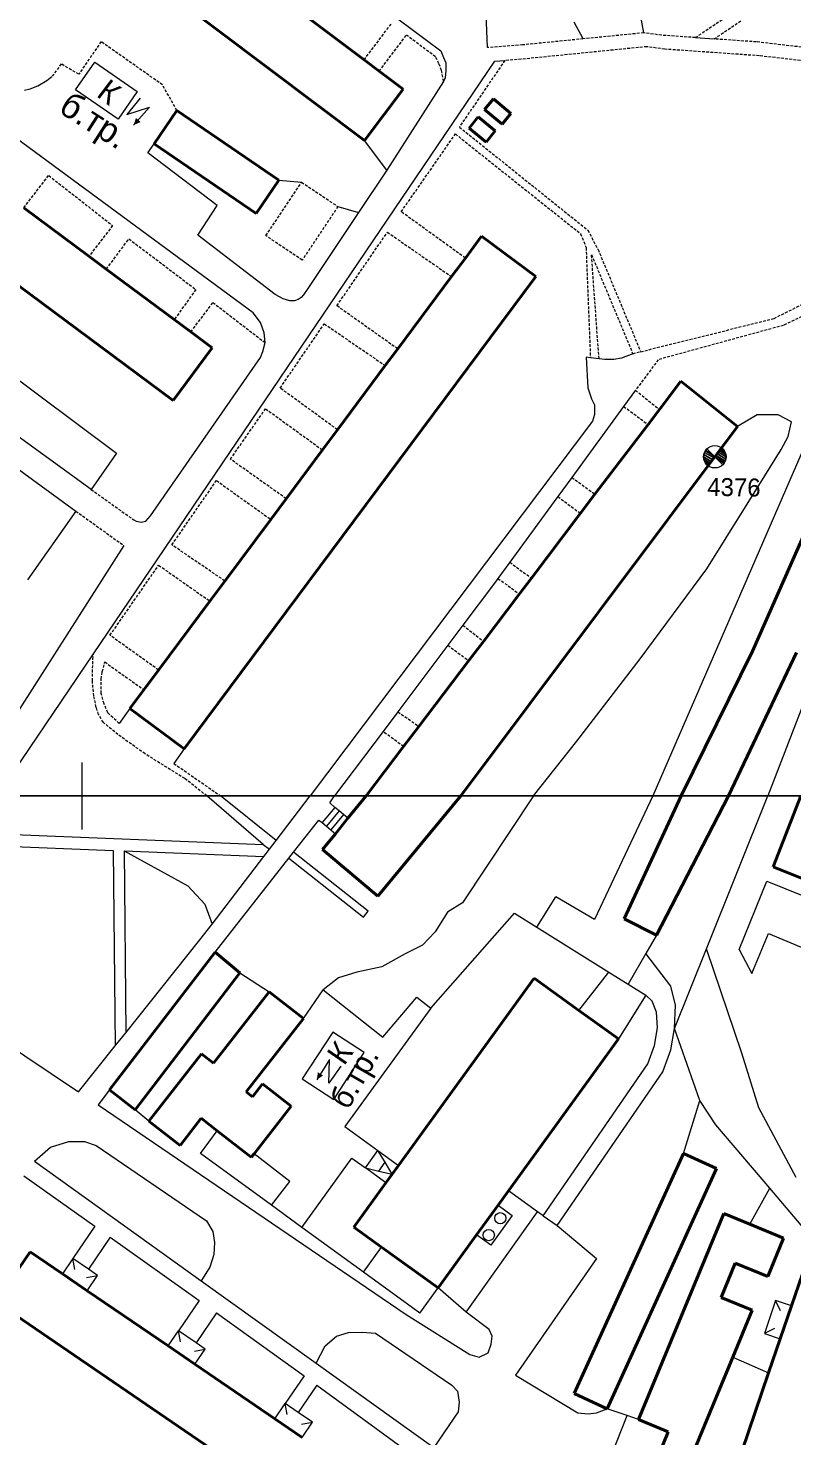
# Model space of a CAD drawing. Extents: x 1000 to 4000, y -5000 to -1000.
# Drawn here: x 1390.4 to 1526.8, y -3114.3 to -2863.1 of the extents above; entities that cross this region are included whole.
import ezdxf
from ezdxf.enums import TextEntityAlignment as Align

# ---------------------------------------------------------------- set-up
doc = ezdxf.new("R2010")
doc.units = 0
doc.header["$MEASUREMENT"] = 0
doc.linetypes.add('DASHED', pattern=[0.75, 0.5, -0.25])
for name, color, linetype in [('1', 7, 'CONTINUOUS'), ('11', 7, 'CONTINUOUS'), ('16', 7, 'CONTINUOUS'), ('17', 7, 'CONTINUOUS'), ('2', 7, 'CONTINUOUS'), ('24', 7, 'CONTINUOUS'), ('40', 7, 'CONTINUOUS'), ('6', 7, 'CONTINUOUS'), ('7', 7, 'CONTINUOUS')]:
    doc.layers.add(name, color=color, linetype=linetype)
doc.styles.get("Standard").update_dxf_attribs({"font": 'txt', "height": 0.2})

msp = doc.modelspace()

# ---------------------------------------------------------------- linework, layer by layer
at = {"layer": '1', "color": 253, "linetype": 'Continuous', "lineweight": 0}
for p, q in [((1400, -3000), (1400, -2994.02)), ((2000, -3000), (1000, -3000)), ((1000, -3000), (2000, -3000)), ((1400, -3005.98), (1400, -3000))]:
    msp.add_line(p, q, dxfattribs=at)
at = {"layer": '11', "color": 253, "linetype": 'Continuous', "lineweight": 0}
for p, q in [((1328.4, -2880.86), (1406.12, -2938.83)), ((1532.86, -2928.35), (1501.77, -3000)), ((1406.12, -2938.83), (1401.63, -2945.33)), ((1398.89, -2949.18), (1390.27, -2961.42)), ((1536.29, -2963.71), (1522.28, -3000)), ((1501.77, -3000), (1491.37, -3022.03)), ((1511.35, -3027.27), (1522.28, -3000)), ((1481.13, -3023.38), (1484.48, -3018)), ((1491.37, -3022.03), (1484.48, -3018)), ((1462.18, -3037.82), (1477.15, -3020.9)), ((1477.15, -3020.9), (1481.13, -3023.38)), ((1481.13, -3023.38), (1493.98, -3031.41)), ((1502.43, -3024.84), (1500.55, -3028.12)), ((1505.65, -3041.49), (1511.35, -3027.27)), ((1500.55, -3028.12), (1497.42, -3033.56)), ((1428.17, -3031.52), (1433.4, -3034.93)), ((1493.98, -3031.41), (1497.42, -3033.56)), ((1439.5, -3039.68), (1443.03, -3034.55)), ((1443.03, -3034.55), (1453.62, -3043.01)), ((1497.42, -3033.56), (1500.54, -3035.51)), ((1453.62, -3043.01), (1459.73, -3035.88)), ((1459.73, -3035.88), (1462.18, -3037.82)), ((1500.54, -3035.51), (1495.65, -3043.34)), ((1510.18, -3054.29), (1505.65, -3041.49)), ((1507.24, -3063.76), (1510.18, -3054.29)), ((1513.03, -3058.67), (1510.18, -3054.29)), ((1411.93, -3058), (1409.46, -3055.95)), ((1421.12, -3063.76), (1424.13, -3059.72)), ((1522.64, -3069.95), (1513.03, -3058.67)), ((1433.77, -3072.97), (1421.12, -3063.76)), ((1519.09, -3076.37), (1522.64, -3069.95)), ((1528.92, -3077.32), (1522.64, -3069.95)), ((1439.22, -3076.94), (1433.77, -3072.97)), ((1450.21, -3084.95), (1439.22, -3076.94)), ((1460.23, -3092.24), (1450.21, -3084.95)), ((1497.2, -3110.5), (1493.67, -3109.31)), ((1499.24, -3111.19), (1497.2, -3110.5))]:
    msp.add_line(p, q, dxfattribs=at)
for p in [(1401.63, -2945.33), (1428.17, -3031.52)]:
    msp.add_point(p, dxfattribs=at)
at = {"layer": '16', "color": 253, "linetype": 'Continuous', "lineweight": 0}
for p, q in [((1398.86, -2874.05), (1402.27, -2869.12)), ((1402.27, -2869.12), (1409.84, -2874.35)), ((1406.43, -2879.28), (1398.86, -2874.05)), ((1409.84, -2874.35), (1406.43, -2879.28)), ((1410.34, -2875.55), (1408.01, -2878.46)), ((1408.01, -2878.46), (1412.06, -2877.16)), ((1412.06, -2877.16), (1409.2, -2880.35)), ((1444.7, -3042.1), (1439.28, -3050.47)), ((1450.33, -3045.75), (1444.7, -3042.1)), ((1444.13, -3046.98), (1441.87, -3050.62)), ((1444.01, -3051.23), (1444.13, -3046.98)), ((1444.9, -3054.12), (1450.33, -3045.75)), ((1446.16, -3048.18), (1444.01, -3051.23)), ((1439.28, -3050.47), (1444.9, -3054.12))]:
    msp.add_line(p, q, dxfattribs=at)
for points in [[(1409.2, -2880.35), (1409.62, -2879.08), (1410.45, -2879.79)], [(1441.87, -3050.62), (1442.97, -3049.86), (1442.06, -3049.27)]]:
    msp.add_solid(points, dxfattribs=at)
at = {"layer": '2', "color": 253, "linetype": 'Continuous', "lineweight": 0}
msp.add_circle((1512.86, -2939.5), 2, dxfattribs=at)
msp.add_3dface([(1511.45, -2938.09), (1512.86, -2939.5), (1511.45, -2938.09)], dxfattribs=at)
at = {"layer": '24', "color": 253, "linetype": 'Continuous', "lineweight": 0}
for p, q in [((1430.52, -2913.81), (1215.7, -2755.59)), ((1339.01, -2774.14), (1464.01, -2867.08)), ((1472.33, -2866.53), (1469.12, -2792.74)), ((1509.39, -2864.74), (1512.74, -2864.98)), ((1402.06, -2974.64), (1473.65, -2868.95)), ((1464.01, -2867.08), (1464.44, -2868.26)), ((1464.44, -2868.26), (1464.87, -2869.23)), ((1473.65, -2868.95), (1475.4, -2868.81)), ((1393.73, -2872.37), (1394.62, -2871.69)), ((1464.87, -2870.63), (1464.77, -2871.93)), ((1464.87, -2869.23), (1464.87, -2870.63)), ((1389.75, -2874.1), (1390.77, -2873.88)), ((1390.77, -2873.88), (1392.11, -2873.34)), ((1392.11, -2873.34), (1393.73, -2872.37)), ((1464.47, -2872.56), (1454.35, -2888.37)), ((1464.77, -2871.93), (1464.47, -2872.56)), ((1411.72, -2885.27), (1412.87, -2883.67)), ((1424.13, -2894.69), (1411.72, -2885.27)), ((1454.35, -2888.37), (1449.31, -2895.93)), ((1401.63, -2945.33), (1330.86, -2894.1)), ((1420.68, -2899.97), (1424.13, -2894.69)), ((1449.31, -2895.93), (1440.16, -2909.66)), ((1434.46, -2910.53), (1420.68, -2899.97)), ((1435.86, -2911.35), (1434.46, -2910.53)), ((1437.04, -2911.71), (1435.86, -2911.35)), ((1437.47, -2911.71), (1437.04, -2911.71)), ((1437.9, -2911.71), (1437.47, -2911.71)), ((1438.53, -2911.43), (1437.9, -2911.71)), ((1439.09, -2911.07), (1438.53, -2911.43)), ((1439.52, -2910.63), (1439.09, -2911.07)), ((1440.16, -2909.66), (1439.52, -2910.63)), ((1431.85, -2915.56), (1430.52, -2913.81)), ((1432.47, -2917.42), (1431.85, -2915.56)), ((1355.97, -2918.13), (1398.89, -2949.18)), ((1432.24, -2920.71), (1432.65, -2919.14)), ((1432.65, -2919.14), (1432.47, -2917.42)), ((1412.22, -2950.01), (1431.81, -2921.79)), ((1431.81, -2921.79), (1432.24, -2920.71)), ((1490.66, -2921.83), (1489.88, -2921.72)), ((1489.88, -2921.72), (1490.2, -2927.22)), ((1492.2, -2922.02), (1490.66, -2921.83)), ((1496.22, -2921.94), (1494.83, -2922.15)), ((1498.23, -2921.11), (1496.22, -2921.94)), ((1493.21, -2922.15), (1492.2, -2922.02)), ((1494.83, -2922.15), (1493.21, -2922.15)), ((1490.2, -2927.22), (1490.85, -2929.16)), ((1490.85, -2929.16), (1491.38, -2930.23)), ((1498.7, -2927.64), (1496.59, -2930.53)), ((1496.59, -2930.53), (1487.35, -2943.17)), ((1491.38, -2931.96), (1491.06, -2933.14)), ((1491.38, -2930.23), (1491.38, -2930.99)), ((1491.38, -2930.99), (1491.38, -2931.96)), ((1491.06, -2933.14), (1440.71, -3000)), ((1487.35, -2943.17), (1484.84, -2946.61)), ((1484.84, -2946.61), (1476.28, -2958.31)), ((1409.22, -2950.75), (1409.68, -2951)), ((1409.68, -2951), (1410.56, -2951.19)), ((1410.56, -2951.19), (1411.36, -2950.99)), ((1411.36, -2950.99), (1412.22, -2950.01)), ((1407.46, -2955.34), (1378.9, -3000)), ((1476.28, -2958.31), (1474.18, -2961.19)), ((1473.55, -2962.05), (1467.93, -2969.53)), ((1474.18, -2961.19), (1473.55, -2962.05)), ((1467.93, -2969.53), (1465.24, -2973.11)), ((1384.88, -3000), (1402.06, -2974.64)), ((1465.24, -2973.11), (1456.32, -2984.99)), ((1408.55, -2984.4), (1406.62, -2987.07)), ((1456.32, -2984.99), (1453.68, -2988.5)), ((1453.68, -2988.5), (1445.05, -3000)), ((1418.2, -2991.58), (1416.38, -2994.19)), ((1432.29, -3008.65), (1422.27, -3000)), ((1434.63, -3007.92), (1424.72, -3000)), ((1434.63, -3007.92), (1440.71, -3000)), ((1444.21, -3001.24), (1445.05, -3000)), ((1445.11, -3002.03), (1444.21, -3001.24)), ((1437.71, -3010.04), (1442.24, -3004.29)), ((1442.24, -3004.29), (1442.82, -3004.75)), ((1381.5, -3006.64), (1432.29, -3008.65)), ((1380.44, -3008.71), (1405.58, -3009.71)), ((1405.58, -3009.71), (1405.91, -3044.58)), ((1407.49, -3009.78), (1407.8, -3042.22)), ((1407.49, -3009.78), (1432.44, -3010.77)), ((1432.29, -3008.65), (1433.43, -3009.49)), ((1432.44, -3010.77), (1433.43, -3009.49)), ((1433.43, -3009.49), (1434.63, -3007.92)), ((1423.19, -3022.84), (1432.44, -3010.77)), ((1423.73, -3027.83), (1436.87, -3011.11)), ((1436.87, -3011.11), (1437.71, -3010.04)), ((1436.87, -3011.11), (1450.2, -3021.59)), ((1451.04, -3020.52), (1437.71, -3010.04)), ((1517.17, -3027.41), (1522.1, -3015.18)), ((1522.1, -3015.18), (1544.87, -3024.34)), ((1450.2, -3021.59), (1451.04, -3020.52)), ((1421, -3025.68), (1423.19, -3022.84)), ((1519.43, -3031.66), (1522.42, -3024.53)), ((1522.42, -3024.53), (1532.23, -3028.65)), ((1407.8, -3042.22), (1421, -3025.68)), ((1517.7, -3045.86), (1511.35, -3027.27)), ((1517.17, -3027.41), (1519.43, -3031.66)), ((1505, -3033.91), (1500.55, -3028.12)), ((1488.6, -3038.24), (1493.98, -3031.41)), ((1371.47, -3034.05), (1399.36, -3052.78)), ((1505.86, -3037.33), (1505, -3033.91)), ((1501.66, -3036.59), (1500.54, -3035.51)), ((1502.44, -3038.54), (1501.66, -3036.59)), ((1505.65, -3041.49), (1505.86, -3037.33)), ((1462.18, -3037.82), (1446.87, -3058.96)), ((1502.63, -3041.35), (1502.44, -3038.54)), ((1405.91, -3044.58), (1407.8, -3042.22)), ((1502.11, -3044.48), (1502.63, -3041.35)), ((1505.02, -3045.25), (1505.65, -3041.49)), ((1399.36, -3052.78), (1405.91, -3044.58)), ((1500.88, -3047.79), (1502.11, -3044.48)), ((1503.56, -3049.18), (1505.02, -3045.25)), ((1520.69, -3055.65), (1517.7, -3045.86)), ((1482.26, -3074.9), (1500.88, -3047.79)), ((1484.74, -3076.6), (1503.56, -3049.18)), ((1404.87, -3052.44), (1402.85, -3055.08)), ((1402.85, -3055.08), (1457.81, -3092.47)), ((1527.37, -3068.06), (1520.69, -3055.65)), ((1446.87, -3058.96), (1452.78, -3063.24)), ((1391.52, -3065.15), (1394.38, -3062.62)), ((1394.38, -3062.62), (1397.65, -3061.6)), ((1397.65, -3061.6), (1400.45, -3061.6)), ((1400.45, -3061.6), (1402.51, -3062.34)), ((1402.51, -3062.34), (1422.22, -3075.8)), ((1391.52, -3065.15), (1421.26, -3086.46)), ((1437.05, -3068.78), (1430.67, -3063.81)), ((1439.22, -3076.94), (1448.14, -3064.62)), ((1448.14, -3064.62), (1450.53, -3066.35)), ((1389.65, -3067.76), (1402.27, -3076.74)), ((1433.77, -3072.97), (1437.05, -3068.78)), ((1481.22, -3074.15), (1476.05, -3070.41)), ((1468.5, -3092.07), (1481.22, -3074.15)), ((1482.26, -3074.9), (1481.22, -3074.15)), ((1482.26, -3074.9), (1484.74, -3076.6)), ((1402.27, -3076.74), (1398.34, -3082.5)), ((1422.22, -3075.8), (1423.34, -3077.67)), ((1423.34, -3077.67), (1423.62, -3079.64)), ((1484.74, -3076.6), (1491.76, -3082.49)), ((1405.02, -3078.7), (1401.13, -3084.4)), ((1405.02, -3078.7), (1420.87, -3089.99)), ((1423.62, -3079.64), (1423.53, -3081.79)), ((1423.53, -3081.79), (1422.78, -3084.03)), ((1450.21, -3084.95), (1453.42, -3080.45)), ((1491.76, -3082.49), (1477.29, -3103.28)), ((1422.78, -3084.03), (1421.26, -3086.46)), ((1421.26, -3086.46), (1441.78, -3101.17)), ((1460.23, -3092.24), (1463.5, -3087.75)), ((1468.5, -3092.07), (1463.5, -3087.75)), ((1420.87, -3089.99), (1417.2, -3095.37)), ((1423.96, -3092.2), (1420.34, -3097.51)), ((1423.96, -3092.2), (1439.61, -3103.43)), ((1457.81, -3092.47), (1469.16, -3099.62)), ((1472.6, -3095.13), (1468.5, -3092.07)), ((1473.12, -3096.37), (1472.6, -3095.13)), ((1443.34, -3098.05), (1445.39, -3096.37)), ((1445.39, -3096.37), (1447.54, -3095.71)), ((1447.54, -3095.71), (1449.97, -3095.62)), ((1449.97, -3095.62), (1452.31, -3095.81)), ((1452.31, -3095.81), (1465.95, -3105.06)), ((1472.41, -3099.3), (1472.99, -3097.8)), ((1472.99, -3097.8), (1473.12, -3096.37)), ((1441.78, -3101.17), (1443.34, -3098.05)), ((1469.16, -3099.62), (1470.81, -3100.07)), ((1470.81, -3100.07), (1472.41, -3099.3)), ((1516.05, -3100.11), (1522.45, -3102.89)), ((1441.78, -3101.17), (1462.73, -3116.18)), ((1439.61, -3103.43), (1436.24, -3108.36)), ((1441.89, -3105.09), (1438.57, -3109.95)), ((1441.89, -3105.09), (1460.82, -3118.96)), ((1465.95, -3105.06), (1466.97, -3106.13)), ((1477.29, -3103.28), (1488.43, -3110)), ((1466.97, -3106.13), (1467.25, -3108.09)), ((1467.07, -3109.83), (1462.73, -3116.18)), ((1467.25, -3108.09), (1467.07, -3109.83)), ((1488.43, -3110), (1490.26, -3110.2)), ((1490.26, -3110.2), (1491.78, -3110.04)), ((1491.78, -3110.04), (1493.67, -3109.31)), ((1493.45, -3120.08), (1497.2, -3110.5))]:
    msp.add_line(p, q, dxfattribs=at)
at = {"layer": '24', "color": 253, "linetype": 'DASHED', "lineweight": 0}
for p, q in [((1509.39, -2864.74), (1517.1, -2859.48)), ((1512.74, -2864.98), (1517.64, -2861.63)), ((1450.3, -2868.71), (1455.14, -2862.27)), ((1500.19, -2863.89), (1489.4, -2864.96)), ((1503.38, -2864.32), (1500.19, -2863.89)), ((1403.4, -2865.46), (1399.42, -2871.28)), ((1414.36, -2873.17), (1403.4, -2865.46)), ((1452.99, -2870.74), (1457.85, -2864.28)), ((1463.02, -2868.16), (1457.85, -2864.28)), ((1478.56, -2866.04), (1472.33, -2866.53)), ((1489.4, -2864.96), (1478.56, -2866.04)), ((1500.73, -2866.36), (1479.1, -2868.52)), ((1503.92, -2866.8), (1500.73, -2866.36)), ((1509.39, -2864.74), (1503.38, -2864.32)), ((1520.26, -2865.5), (1512.74, -2864.98)), ((1530.56, -2866.7), (1520.26, -2865.5)), ((1463.66, -2869.39), (1463.02, -2868.16)), ((1475.4, -2868.81), (1467.3, -2880.69)), ((1479.1, -2868.52), (1475.4, -2868.81)), ((1520.8, -2867.98), (1503.92, -2866.8)), ((1531.1, -2869.17), (1520.8, -2867.98)), ((1396.3, -2869.44), (1394.62, -2871.69)), ((1399.42, -2871.28), (1396.3, -2869.44)), ((1464.13, -2870.62), (1463.66, -2869.39)), ((1464.47, -2872.56), (1464.13, -2870.62)), ((1416.91, -2877.76), (1414.36, -2873.17)), ((1467.3, -2880.69), (1490.19, -2899.07)), ((1456.93, -2895.8), (1466.59, -2881.93)), ((1466.59, -2881.93), (1488.92, -2899.71)), ((1389.6, -2895.09), (1394.06, -2889.33)), ((1394.06, -2889.33), (1405.46, -2898.27)), ((1432.78, -2900.06), (1439.16, -2890.54)), ((1439.16, -2890.54), (1445.65, -2894.89)), ((1445.65, -2894.89), (1439.28, -2904.41)), ((1468.36, -2904.06), (1456.93, -2895.8)), ((1405.46, -2898.27), (1401.24, -2903.73)), ((1490.19, -2899.07), (1492.02, -2902.52)), ((1404.33, -2906.03), (1408.37, -2900.64)), ((1408.37, -2900.64), (1420.3, -2909.67)), ((1439.28, -2904.41), (1432.78, -2900.06)), ((1445.45, -2912.57), (1454.45, -2899.44)), ((1454.45, -2899.44), (1465.89, -2907.37)), ((1488.92, -2899.71), (1489.89, -2902.18)), ((1489.89, -2902.18), (1490.66, -2921.83)), ((1492.2, -2922.02), (1490.86, -2903.45)), ((1490.86, -2903.45), (1498.23, -2921.11)), ((1492.02, -2902.52), (1499.63, -2920.76)), ((1523.41, -2914.83), (1541.69, -2905.69)), ((1420.3, -2909.67), (1416.46, -2915.03)), ((1535.76, -2910.89), (1525.1, -2916.06)), ((1419.42, -2917.23), (1423.35, -2911.98)), ((1423.35, -2911.98), (1432.65, -2919.14)), ((1456.3, -2920.26), (1445.45, -2912.57)), ((1435.34, -2927.24), (1443.2, -2915.78)), ((1443.2, -2915.78), (1454.08, -2923.23)), ((1499.63, -2920.76), (1523.41, -2914.83)), ((1525.1, -2916.06), (1502.77, -2922.18)), ((1498.23, -2921.11), (1499.63, -2920.76)), ((1502.77, -2922.18), (1498.7, -2927.64)), ((1445.56, -2934.69), (1435.34, -2927.24)), ((1498.7, -2927.64), (1502.97, -2931.05)), ((1426.46, -2939.92), (1432.73, -2930.93)), ((1432.73, -2930.93), (1442.88, -2938.28)), ((1496.59, -2930.53), (1500.95, -2933.72)), ((1436.41, -2946.98), (1426.46, -2939.92)), ((1416.03, -2955.22), (1423.97, -2943.74)), ((1423.97, -2943.74), (1433.66, -2950.67)), ((1487.35, -2943.17), (1491.48, -2946.19)), ((1401.63, -2945.33), (1409.22, -2950.75)), ((1484.84, -2946.61), (1488.91, -2949.58)), ((1398.89, -2949.18), (1407.46, -2955.34)), ((1425.48, -2961.66), (1416.03, -2955.22)), ((1404.98, -2971.34), (1413.66, -2958.84)), ((1413.66, -2958.84), (1422.81, -2965.25)), ((1476.28, -2958.31), (1480.14, -2961.13)), ((1474.18, -2961.19), (1477.99, -2963.97)), ((1467.93, -2969.53), (1471.58, -2972.42)), ((1413.65, -2977.54), (1404.98, -2971.34)), ((1401.93, -2975.59), (1402.06, -2974.64)), ((1465.24, -2973.11), (1468.97, -2975.86)), ((1401.84, -2979.46), (1401.93, -2975.59)), ((1403.62, -2977.83), (1404.05, -2976.1)), ((1404.05, -2976.1), (1411.04, -2981.06)), ((1402.1, -2982.15), (1401.84, -2979.46)), ((1403.4, -2979.12), (1403.62, -2977.83)), ((1403.4, -2981.7), (1403.4, -2979.12)), ((1402.53, -2984.19), (1402.1, -2982.15)), ((1403.94, -2983.54), (1403.4, -2981.7)), ((1402.96, -2985.49), (1402.53, -2984.19)), ((1404.59, -2985.15), (1403.94, -2983.54)), ((1403.82, -2986.89), (1402.96, -2985.49)), ((1406.4, -2989.04), (1403.82, -2986.89)), ((1406.62, -2987.07), (1404.59, -2985.15)), ((1456.32, -2984.99), (1460.08, -2987.58)), ((1411.24, -2992.49), (1406.4, -2989.04)), ((1457.35, -2991.17), (1453.68, -2988.5)), ((1418.34, -2996.91), (1411.24, -2992.49)), ((1416.38, -2994.19), (1424.72, -3000)), ((1422.27, -3000), (1418.34, -2996.91))]:
    msp.add_line(p, q, dxfattribs=at)
at = {"layer": '40', "color": 253, "linetype": 'Continuous', "lineweight": 0}
for p, q in [((1500.19, -2863.89), (1499.18, -2858.42)), ((1489.4, -2864.96), (1487.78, -2861.98)), ((1454.35, -2888.37), (1450.37, -2883.1)), ((1435.08, -2890.17), (1439.16, -2890.54)), ((1445.65, -2894.89), (1449.31, -2895.93)), ((1520.42, -2932.03), (1516.92, -2934.08)), ((1524.14, -2932.03), (1520.42, -2932.03)), ((1526.53, -2933.29), (1524.14, -2932.03)), ((1525.92, -2935.89), (1526.53, -2933.29)), ((1524.7, -2938.18), (1525.92, -2935.89)), ((1521.8, -2942.92), (1524.7, -2938.18)), ((1511.44, -2959.51), (1521.8, -2942.92)), ((1499.54, -2975.55), (1511.44, -2959.51)), ((1488.26, -2990.21), (1499.54, -2975.55)), ((1480.5, -3000), (1488.26, -2990.21)), ((1480.5, -3000), (1467.87, -3019.06)), ((1407.49, -3009.78), (1418.84, -3016.01)), ((1418.84, -3016.01), (1421.9, -3019.3)), ((1421.9, -3019.3), (1423.19, -3022.84)), ((1467.87, -3019.06), (1465.17, -3020.72)), ((1465.17, -3020.72), (1462.95, -3024.24)), ((1462.95, -3024.24), (1460.73, -3026.59)), ((1460.73, -3026.59), (1457.61, -3028.15)), ((1457.61, -3028.15), (1453.44, -3030.5)), ((1445.75, -3032.45), (1443.03, -3034.55)), ((1449.01, -3031.41), (1445.75, -3032.45)), ((1453.44, -3030.5), (1449.01, -3031.41))]:
    msp.add_line(p, q, dxfattribs=at)
at = {"layer": '6', "color": 253, "linetype": 'Continuous', "lineweight": 40}
for p, q in [((1450.37, -2883.1), (1324.59, -2788.45)), ((1416.23, -2929.48), (1289.41, -2835.3)), ((1439.37, -2860.49), (1450.3, -2868.71)), ((1450.3, -2868.71), (1452.99, -2870.74)), ((1452.99, -2870.74), (1457.26, -2873.95)), ((1457.26, -2873.95), (1450.37, -2883.1)), ((1471.8, -2877.59), (1473.38, -2875.68)), ((1473.38, -2875.68), (1476.5, -2878.26)), ((1412.87, -2883.67), (1416.91, -2877.76)), ((1416.91, -2877.76), (1435.08, -2890.17)), ((1469.02, -2880.87), (1470.65, -2878.88)), ((1470.65, -2878.88), (1473.69, -2881.38)), ((1474.92, -2880.17), (1471.8, -2877.59)), ((1476.5, -2878.26), (1474.92, -2880.17)), ((1472.06, -2883.37), (1469.02, -2880.87)), ((1473.69, -2881.38), (1472.06, -2883.37)), ((1431.04, -2896.09), (1412.87, -2883.67)), ((1435.08, -2890.17), (1431.04, -2896.09)), ((1389.6, -2895.09), (1401.24, -2903.73)), ((1468.36, -2904.06), (1471.27, -2900.15)), ((1471.27, -2900.15), (1480.93, -2907.34)), ((1401.24, -2903.73), (1404.33, -2906.03)), ((1465.89, -2907.37), (1468.36, -2904.06)), ((1404.33, -2906.03), (1416.46, -2915.03)), ((1480.93, -2907.34), (1418.2, -2991.58)), ((1456.3, -2920.26), (1465.89, -2907.37)), ((1416.46, -2915.03), (1419.42, -2917.23)), ((1419.42, -2917.23), (1423.23, -2920.06)), ((1423.23, -2920.06), (1416.23, -2929.48)), ((1454.08, -2923.23), (1456.3, -2920.26)), ((1445.56, -2934.69), (1454.08, -2923.23)), ((1502.97, -2931.05), (1506.81, -2925.99)), ((1506.81, -2925.99), (1516.92, -2934.08)), ((1500.95, -2933.72), (1502.97, -2931.05)), ((1516.92, -2934.08), (1467.54, -3000)), ((1491.48, -2946.19), (1500.95, -2933.72)), ((1442.88, -2938.28), (1445.56, -2934.69)), ((1519.56, -2974.19), (1536.75, -2935.18)), ((1436.41, -2946.98), (1442.88, -2938.28)), ((1433.66, -2950.67), (1436.41, -2946.98)), ((1488.91, -2949.58), (1491.48, -2946.19)), ((1480.14, -2961.13), (1488.91, -2949.58)), ((1425.48, -2961.66), (1433.66, -2950.67)), ((1422.81, -2965.25), (1425.48, -2961.66)), ((1477.99, -2963.97), (1480.14, -2961.13)), ((1471.58, -2972.42), (1477.99, -2963.97)), ((1413.65, -2977.54), (1422.81, -2965.25)), ((1468.97, -2975.86), (1471.58, -2972.42)), ((1506.88, -3000), (1519.56, -2974.19)), ((1527.42, -2974.41), (1515.29, -3000)), ((1460.08, -2987.58), (1468.97, -2975.86)), ((1411.04, -2981.06), (1413.65, -2977.54)), ((1408.55, -2984.4), (1411.04, -2981.06)), ((1418.2, -2991.58), (1408.55, -2984.4)), ((1457.35, -2991.17), (1460.08, -2987.58)), ((1450.65, -3000), (1457.35, -2991.17)), ((1450.65, -3000), (1447.43, -3003.98)), ((1452.76, -3017.84), (1467.54, -3000)), ((1496.68, -3021.94), (1506.88, -3000)), ((1515.29, -3000), (1502.43, -3024.84)), ((1528.18, -3000), (1523.27, -3012.64)), ((1447.43, -3003.98), (1445.19, -3006.74)), ((1445.19, -3006.74), (1442.9, -3009.56)), ((1442.9, -3009.56), (1452.76, -3017.84)), ((1523.27, -3012.64), (1545.91, -3021.75)), ((1502.43, -3024.84), (1496.68, -3021.94)), ((1423.73, -3027.83), (1404.87, -3052.44)), ((1428.17, -3031.52), (1423.73, -3027.83)), ((1409.46, -3055.95), (1428.17, -3031.52)), ((1456.45, -3065.89), (1480.65, -3032.48)), ((1480.65, -3032.48), (1488.6, -3038.24)), ((1433.4, -3034.93), (1423.46, -3047.67)), ((1439.5, -3039.68), (1433.4, -3034.93)), ((1429.27, -3052.79), (1439.5, -3039.68)), ((1488.6, -3038.24), (1495.65, -3043.34)), ((1495.65, -3043.34), (1476.05, -3070.41)), ((1421.29, -3045.98), (1411.93, -3058)), ((1423.46, -3047.67), (1421.29, -3045.98)), ((1404.87, -3052.44), (1409.46, -3055.95)), ((1432.21, -3051.32), (1430.38, -3053.66)), ((1437.31, -3055.3), (1432.21, -3051.32)), ((1430.38, -3053.66), (1429.27, -3052.79)), ((1417.49, -3062.34), (1421.27, -3057.49)), ((1421.27, -3057.49), (1424.13, -3059.72)), ((1430.67, -3063.81), (1437.31, -3055.3)), ((1411.93, -3058), (1417.49, -3062.34)), ((1424.13, -3059.72), (1430.18, -3064.44)), ((1430.18, -3064.44), (1430.67, -3063.81)), ((1487.74, -3106.6), (1507.24, -3063.76)), ((1507.24, -3063.76), (1513.18, -3066.46)), ((1454.2, -3069.01), (1455.32, -3067.45)), ((1455.32, -3067.45), (1456.45, -3065.89)), ((1513.18, -3066.46), (1493.67, -3109.31)), ((1448.49, -3076.89), (1454.2, -3069.01)), ((1476.05, -3070.41), (1474.19, -3072.98)), ((1474.19, -3072.98), (1470.35, -3078.28)), ((1514.48, -3074.46), (1499.24, -3111.19)), ((1519.09, -3076.37), (1514.48, -3074.46)), ((1453.42, -3080.45), (1448.49, -3076.89)), ((1525.13, -3078.88), (1519.09, -3076.37)), ((1470.35, -3078.28), (1463.5, -3087.75)), ((1522.28, -3085.73), (1525.13, -3078.88)), ((1384.64, -3090.24), (1390.75, -3081.3)), ((1390.75, -3081.3), (1396.49, -3085.21)), ((1463.5, -3087.75), (1453.42, -3080.45)), ((1396.49, -3085.21), (1400.93, -3088.24)), ((1513.97, -3089.42), (1516.49, -3083.33)), ((1516.49, -3083.33), (1522.28, -3085.73)), ((1526.51, -3090.96), (1529.12, -3083.32)), ((1438.79, -3127.19), (1384.64, -3090.24)), ((1400.93, -3088.24), (1415.35, -3098.08)), ((1519.53, -3091.72), (1513.97, -3089.42)), ((1516.05, -3100.11), (1519.53, -3091.72)), ((1524.52, -3096.8), (1526.51, -3090.96)), ((1522.45, -3102.89), (1524.52, -3096.8)), ((1415.35, -3098.08), (1420.14, -3101.35)), ((1507.96, -3119.61), (1516.05, -3100.11)), ((1420.14, -3101.35), (1434.39, -3111.07)), ((1515.23, -3124.09), (1522.45, -3102.89)), ((1493.67, -3109.31), (1487.74, -3106.6)), ((1434.39, -3111.07), (1439.26, -3114.39)), ((1499.24, -3111.19), (1504.56, -3113.4)), ((1504.56, -3113.4), (1502.86, -3117.5))]:
    msp.add_line(p, q, dxfattribs=at)
at = {"layer": '7', "color": 253, "linetype": 'Continuous', "lineweight": 0}
for p, q in [((1445.11, -3002.03), (1442.82, -3004.75)), ((1445.87, -3002.67), (1445.11, -3002.03)), ((1442.82, -3004.75), (1443.59, -3005.39)), ((1445.87, -3002.67), (1443.59, -3005.39)), ((1446.64, -3003.32), (1444.35, -3006.03)), ((1446.64, -3003.32), (1445.87, -3002.67)), ((1447.43, -3003.98), (1446.64, -3003.32)), ((1443.59, -3005.39), (1444.35, -3006.03)), ((1444.35, -3006.03), (1445.19, -3006.74)), ((1450.53, -3066.35), (1452.78, -3063.24)), ((1452.78, -3063.24), (1456.45, -3065.89)), ((1454.05, -3065.34), (1452.78, -3063.24)), ((1450.53, -3066.35), (1452.92, -3066.9)), ((1454.2, -3069.01), (1450.53, -3066.35)), ((1452.92, -3066.9), (1454.05, -3065.34)), ((1452.92, -3066.9), (1455.32, -3067.45)), ((1455.32, -3067.45), (1454.05, -3065.34)), ((1455.32, -3067.45), (1455.32, -3067.45)), ((1476.71, -3074.81), (1472.88, -3080.11)), ((1474.19, -3072.98), (1476.71, -3074.81)), ((1472.88, -3080.11), (1470.35, -3078.28)), ((1398.34, -3082.5), (1396.49, -3085.21)), ((1398.71, -3084.46), (1398.34, -3082.5)), ((1401.13, -3084.4), (1398.34, -3082.5)), ((1402.78, -3085.53), (1401.13, -3084.4)), ((1400.82, -3085.9), (1402.78, -3085.53)), ((1400.93, -3088.24), (1402.78, -3085.53)), ((1523.7, -3090.01), (1521.71, -3095.85)), ((1524.58, -3091.8), (1523.7, -3090.01)), ((1526.51, -3090.96), (1523.7, -3090.01)), ((1523.5, -3094.97), (1521.71, -3095.85)), ((1415.35, -3098.08), (1417.2, -3095.37)), ((1417.57, -3097.33), (1417.2, -3095.37)), ((1420.34, -3097.51), (1417.2, -3095.37)), ((1421.99, -3098.64), (1420.34, -3097.51)), ((1521.71, -3095.85), (1524.52, -3096.8)), ((1420.03, -3099.01), (1421.99, -3098.64)), ((1420.14, -3101.35), (1421.99, -3098.64)), ((1434.39, -3111.07), (1436.24, -3108.36)), ((1436.61, -3110.33), (1436.24, -3108.36)), ((1438.57, -3109.95), (1436.24, -3108.36)), ((1441.11, -3111.68), (1438.57, -3109.95)), ((1439.14, -3112.05), (1441.11, -3111.68)), ((1439.26, -3114.39), (1441.11, -3111.68))]:
    msp.add_line(p, q, dxfattribs=at)
for centre in [(1474.6, -3075.3), (1472.54, -3078.32)]:
    msp.add_circle(centre, 1, dxfattribs=at)

# ---------------------------------------------------------------- texts
at = {"layer": '17', "color": 253, "linetype": 'Continuous', "lineweight": 0}
for s, height, rotation, p in [('К', 4, 322.854, (1404.84, -2874.44)), ('б.тр.', 4.5, 327.4467, (1401.94, -2879.91)), ('К', 4, 55.2748, (1445.99, -3045.83)), ('б.тр.', 4, 60.249, (1448.96, -3050.43))]:
    msp.add_text(s, height=height, rotation=rotation, dxfattribs=at).set_placement(p, align=Align.MIDDLE)
at = {"layer": '2', "color": 253, "linetype": 'Continuous', "lineweight": 0}
msp.add_text('4376', height=3.2, rotation=359.236, dxfattribs=at).set_placement((1516.26, -2944.93), align=Align.MIDDLE)

# ---------------------------------------------------------------- meshes
mesh = msp.add_polyface(dxfattribs=at)
corners = [(1511.45, -2940.91), (1511.21, -2940.63), (1511.53, -2940.83), (1511.02, -2940.29), (1511.67, -2940.69), (1510.9, -2939.91), (1511.86, -2940.5), (1510.86, -2939.5), (1512.09, -2940.27), (1510.9, -2939.09), (1512.36, -2940), (1511.02, -2938.71), (1512.65, -2939.71), (1511.17, -2938.45), (1512.86, -2939.5), (1511.21, -2938.37), (1512.57, -2939.21), (1511.45, -2938.09), (1511.45, -2938.09)]
mesh.append_faces([[corners[k] for k in face] for face in [(0, 0, 2, 1), (1, 2, 4, 3), (3, 4, 6, 5), (5, 6, 8, 7), (7, 8, 10, 9), (9, 10, 12, 11), (11, 12, 14, 13), (13, 14, 16, 15), (15, 16, 18, 17)]], dxfattribs={"vtx0": -1, "vtx2": -1, "color": 253})
mesh = msp.add_polyface(dxfattribs=at)
corners = [(1514.27, -2940.91), (1514.51, -2940.63), (1513.15, -2939.79), (1514.55, -2940.55), (1512.86, -2939.5), (1514.7, -2940.29), (1513.07, -2939.29), (1514.82, -2939.91), (1513.36, -2939), (1514.86, -2939.5), (1513.63, -2938.73), (1514.82, -2939.09), (1513.86, -2938.5), (1514.7, -2938.71), (1514.05, -2938.31), (1514.51, -2938.37), (1514.19, -2938.17), (1514.27, -2938.09), (1514.27, -2938.09)]
mesh.append_faces([[corners[k] for k in face] for face in [(0, 0, 1, 2), (2, 1, 3, 4), (4, 3, 5, 6), (6, 5, 7, 8), (8, 7, 9, 10), (10, 9, 11, 12), (12, 11, 13, 14), (14, 13, 15, 16), (16, 15, 18, 17)]], dxfattribs={"vtx0": -1, "vtx2": -1, "color": 253})

doc.saveas('drawing.dxf')
